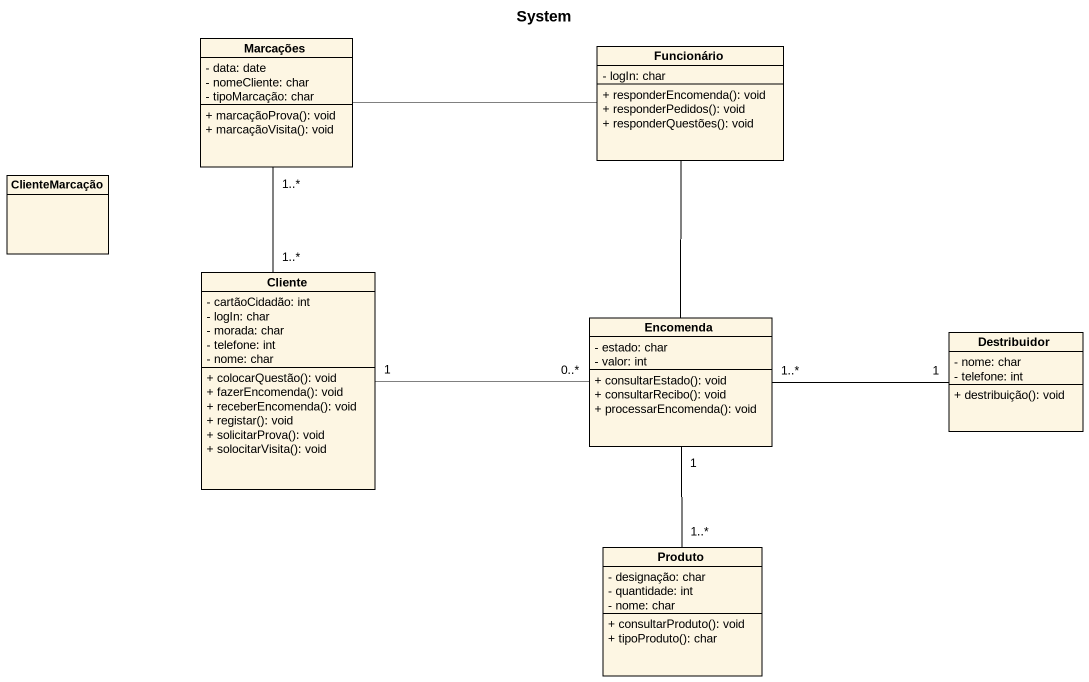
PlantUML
@startuml
title System
hide circle
hide empty members
skinparam classAttributeIconSize 0
class Marcações {
  - data: date
  - nomeCliente: char
  - tipoMarcação: char
  + marcaçãoProva(): void
  + marcaçãoVisita(): void
}
class Funcionário {
  - logIn: char
  + responderEncomenda(): void
  + responderPedidos(): void
  + responderQuestões(): void
}
class ClienteMarcação
class Cliente {
  - cartãoCidadão: int
  - logIn: char
  - morada: char
  - telefone: int
  - nome: char
  + colocarQuestão(): void
  + fazerEncomenda(): void
  + receberEncomenda(): void
  + registar(): void
  + solicitarProva(): void
  + solocitarVisita(): void
}
class Encomenda {
  - estado: char
  - valor: int
  + consultarEstado(): void
  + consultarRecibo(): void
  + processarEncomenda(): void
}
class Destribuidor {
  - nome: char
  - telefone: int
  + destribuição(): void
}
class Produto {
  - designação: char
  - quantidade: int
  - nome: char
  + consultarProduto(): void
  + tipoProduto(): char
}
Funcionário -left- Marcações
Cliente "1..*" -up- "1..*" Marcações
Cliente "1" -right- "0..*" Encomenda
Encomenda -up- Funcionário
Encomenda "1..*" -right- "1" Destribuidor
Encomenda "1" -- "1..*" Produto
@enduml
